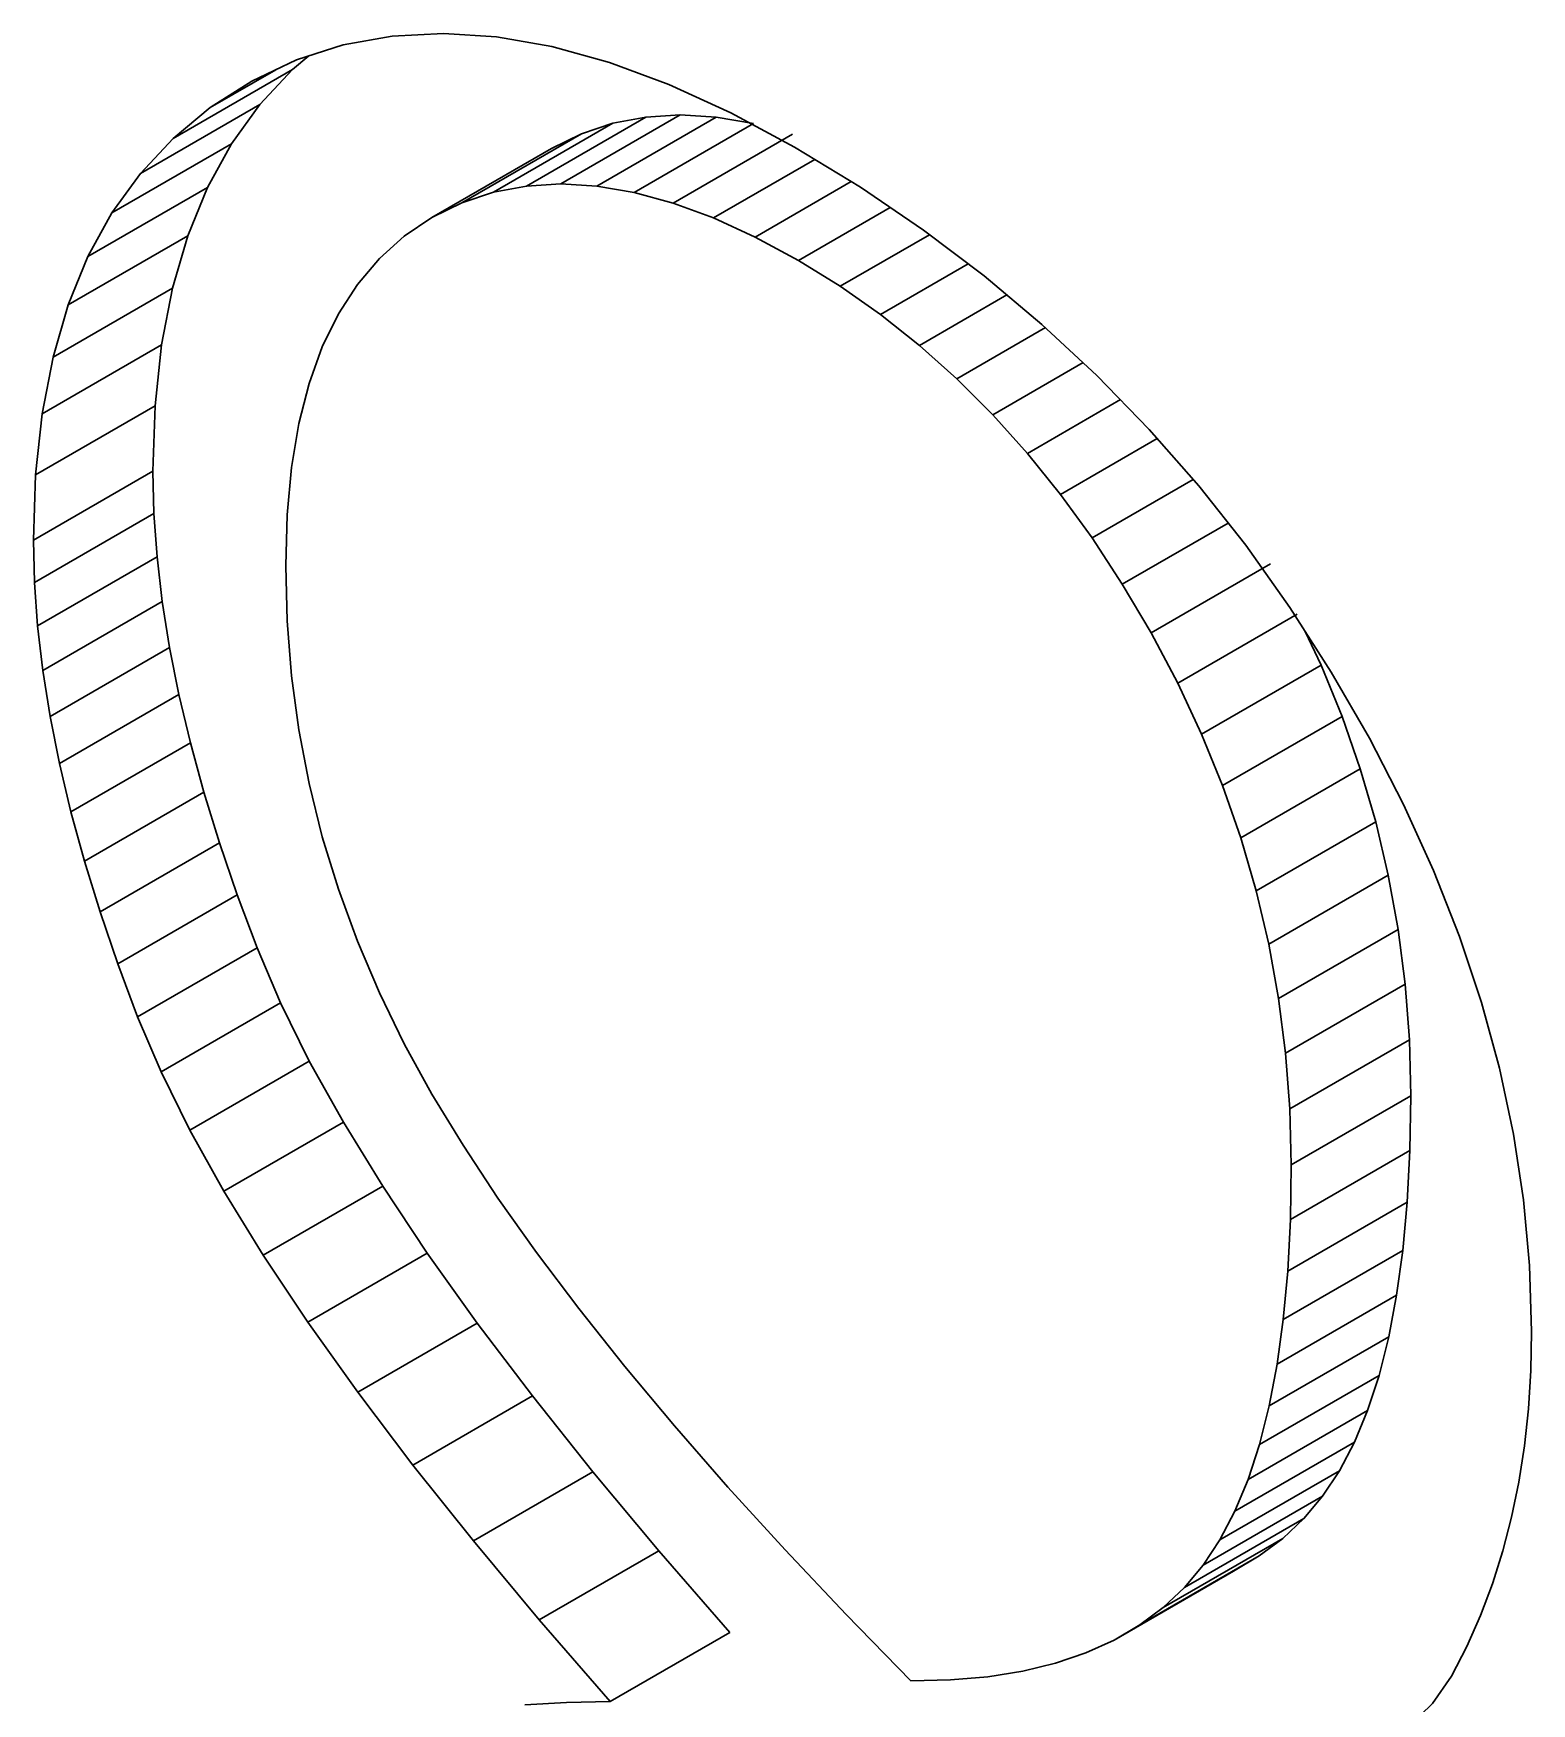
# Model space of a CAD drawing. Header units: millimetres. Extents: x -105 to 105, y -148 to 148.
# Drawn here: x 49.068 to 49.954, y -63.041 to -62.053 of the extents above; entities that cross this region are included whole.
import ezdxf

# ---------------------------------------------------------------- set-up
doc = ezdxf.new("R2010")
doc.units = ezdxf.units.MM
doc.layers.get('0').update_dxf_attribs({"lineweight": 18})

msp = doc.modelspace()

# ---------------------------------------------------------------- linework, layer by layer
at = {"color": 7, "lineweight": 30, "ltscale": 0.000736201}
msp.add_line((49.25094, -62.05994), (49.27992, -62.05469), dxfattribs=at)
at = {"color": 7, "lineweight": 30, "ltscale": 0.000757093}
msp.add_line((49.27992, -62.05469), (49.31016, -62.05312), dxfattribs=at)
at = {"color": 7, "lineweight": 30, "ltscale": 0.00078868}
msp.add_line((49.31016, -62.05312), (49.34164, -62.0552), dxfattribs=at)
at = {"color": 7, "lineweight": 30, "ltscale": 0.000831414}
msp.add_line((49.34164, -62.0552), (49.3744, -62.06092), dxfattribs=at)
at = {"color": 7, "lineweight": 30, "ltscale": 0.000727819}
msp.add_line((49.22322, -62.06882), (49.25094, -62.05994), dxfattribs=at)
at = {"color": 7, "lineweight": 30, "ltscale": 0.000881699}
msp.add_line((49.3744, -62.06092), (49.4084, -62.0703), dxfattribs=at)
at = {"color": 7, "lineweight": 30, "ltscale": 0.002041}
for p, q in [((49.15025, -62.11522), (49.22096, -62.07439)), ((49.13087, -62.13599), (49.20158, -62.09516)), ((49.35928, -62.14341), (49.42999, -62.10259)), ((49.37965, -62.14219), (49.45036, -62.10135)), ((49.4009, -62.14345), (49.47161, -62.10264)), ((49.32116, -62.15337), (49.39187, -62.11254)), ((49.33979, -62.14713), (49.4105, -62.10631)), ((49.42303, -62.14724), (49.49374, -62.10642)), ((49.44604, -62.15354), (49.51675, -62.11271)), ((49.11408, -62.15932), (49.18479, -62.11849)), ((49.30342, -62.1621), (49.37412, -62.12128)), ((49.09986, -62.1852), (49.17059, -62.14438)), ((49.08824, -62.21364), (49.15896, -62.17283)), ((49.0792, -62.24465), (49.14991, -62.20383)), ((49.07273, -62.27822), (49.14344, -62.23739)), ((49.06886, -62.31434), (49.13957, -62.2735)), ((49.06758, -62.35302), (49.13828, -62.31219)), ((49.06819, -62.37801), (49.1389, -62.33718)), ((49.07003, -62.40371), (49.14076, -62.36289)), ((49.72891, -62.40777), (49.79962, -62.36693)), ((49.07311, -62.43012), (49.14382, -62.38929)), ((49.74467, -62.43751), (49.81538, -62.39669)), ((49.07743, -62.45725), (49.14814, -62.41642)), ((49.75877, -62.46764), (49.82948, -62.42682)), ((49.08299, -62.48508), (49.1537, -62.44425)), ((49.7712, -62.49816), (49.84193, -62.45734)), ((49.08976, -62.51363), (49.16047, -62.4728)), ((49.78199, -62.52906), (49.8527, -62.48824)), ((49.09777, -62.54288), (49.16848, -62.50207)), ((49.79112, -62.56035), (49.86183, -62.51952)), ((49.10702, -62.57285), (49.17773, -62.53203)), ((49.79859, -62.59202), (49.8693, -62.5512)), ((49.11749, -62.60354), (49.1882, -62.56272)), ((49.12921, -62.63494), (49.19992, -62.59411)), ((49.80854, -62.6565), (49.87925, -62.61567)), ((49.14309, -62.66756), (49.2138, -62.62673)), ((49.81103, -62.68932), (49.88174, -62.64849)), ((49.16011, -62.70194), (49.23081, -62.66111)), ((49.18026, -62.73806), (49.25097, -62.69724)), ((49.81133, -62.75493), (49.88204, -62.71412)), ((49.20353, -62.77595), (49.27426, -62.73513)), ((49.80978, -62.78542), (49.88049, -62.74459)), ((49.22994, -62.81557), (49.30065, -62.77476)), ((49.80717, -62.81396), (49.87788, -62.77312)), ((49.80352, -62.84054), (49.87423, -62.79972)), ((49.25947, -62.85695), (49.33018, -62.81614)), ((49.79309, -62.88788), (49.86379, -62.84707)), ((49.29214, -62.90011), (49.36285, -62.85927)), ((49.78631, -62.90865), (49.85702, -62.86783)), ((49.77848, -62.92747), (49.84919, -62.88665)), ((49.32794, -62.94498), (49.39865, -62.90417)), ((49.76962, -62.94434), (49.84033, -62.90351)), ((49.75971, -62.95928), (49.83042, -62.91845)), ((49.74861, -62.97252), (49.81932, -62.93169)), ((49.73611, -62.98435), (49.80682, -62.94352)), ((49.36686, -62.99163), (49.43757, -62.9508)), ((49.72224, -62.99474), (49.79295, -62.95392)), ((49.707, -63.00373), (49.7777, -62.9629)), ((49.4089, -63.04001), (49.47961, -62.9992))]:
    msp.add_line(p, q, dxfattribs=at)
at = {"color": 7, "lineweight": 30, "ltscale": 0.001121}
msp.add_line((49.17222, -62.09702), (49.21107, -62.07459), dxfattribs=at)
at = {"color": 7, "lineweight": 30, "ltscale": 0.000732028}
msp.add_line((49.19676, -62.08137), (49.22322, -62.06882), dxfattribs=at)
at = {"color": 7, "lineweight": 30, "ltscale": 0.00071011}
for p, q in [((49.20158, -62.09516), (49.22096, -62.07439)), ((49.13087, -62.13599), (49.15025, -62.11522))]:
    msp.add_line(p, q, dxfattribs=at)
at = {"color": 7, "lineweight": 30, "ltscale": 0.000309661}
msp.add_line((49.22096, -62.07439), (49.23049, -62.06649), dxfattribs=at)
at = {"color": 7, "lineweight": 30, "ltscale": 0.000939844}
msp.add_line((49.4084, -62.0703), (49.44366, -62.08333), dxfattribs=at)
at = {"color": 7, "lineweight": 30, "ltscale": 0.000727632}
msp.add_line((49.17222, -62.09702), (49.19676, -62.08137), dxfattribs=at)
at = {"color": 7, "lineweight": 30, "ltscale": 0.001004}
msp.add_line((49.44366, -62.08333), (49.48017, -62.10003), dxfattribs=at)
at = {"color": 7, "lineweight": 30, "ltscale": 0.000713343}
msp.add_line((49.15025, -62.11522), (49.17222, -62.09702), dxfattribs=at)
at = {"color": 7, "lineweight": 30, "ltscale": 0.000718525}
for p, q in [((49.18479, -62.11849), (49.20158, -62.09516)), ((49.11408, -62.15932), (49.13087, -62.13599))]:
    msp.add_line(p, q, dxfattribs=at)
at = {"color": 7, "lineweight": 30, "ltscale": 0.00049595}
for p, q in [((49.42999, -62.10259), (49.4105, -62.10631)), ((49.35928, -62.14341), (49.33979, -62.14713))]:
    msp.add_line(p, q, dxfattribs=at)
at = {"color": 7, "lineweight": 30, "ltscale": 0.000510199}
msp.add_line((49.45036, -62.10135), (49.42999, -62.10259), dxfattribs=at)
at = {"color": 7, "lineweight": 30, "ltscale": 0.000532353}
msp.add_line((49.47161, -62.10264), (49.45036, -62.10135), dxfattribs=at)
at = {"color": 7, "lineweight": 30, "ltscale": 0.000561163}
for p, q in [((49.49374, -62.10642), (49.47161, -62.10264)), ((49.42303, -62.14724), (49.4009, -62.14345))]:
    msp.add_line(p, q, dxfattribs=at)
at = {"color": 7, "lineweight": 30, "ltscale": 0.001072}
msp.add_line((49.48017, -62.10003), (49.51794, -62.12037), dxfattribs=at)
at = {"color": 7, "lineweight": 30, "ltscale": 0.000494573}
msp.add_line((49.39187, -62.11254), (49.37412, -62.12128), dxfattribs=at)
at = {"color": 7, "lineweight": 30, "ltscale": 0.00049109}
msp.add_line((49.4105, -62.10631), (49.39187, -62.11254), dxfattribs=at)
at = {"color": 7, "lineweight": 30, "ltscale": 0.000738375}
msp.add_line((49.17059, -62.14438), (49.18479, -62.11849), dxfattribs=at)
at = {"color": 7, "lineweight": 30, "ltscale": 0.001143}
msp.add_line((49.51794, -62.12037), (49.55696, -62.14417), dxfattribs=at)
at = {"color": 7, "lineweight": 30, "ltscale": 0.001732}
msp.add_line((49.46992, -62.16233), (49.52993, -62.12768), dxfattribs=at)
at = {"color": 7, "lineweight": 30, "ltscale": 0.000510176}
msp.add_line((49.37965, -62.14219), (49.35928, -62.14341), dxfattribs=at)
at = {"color": 7, "lineweight": 30, "ltscale": 0.00053233}
msp.add_line((49.4009, -62.14345), (49.37965, -62.14219), dxfattribs=at)
at = {"color": 7, "lineweight": 30, "ltscale": 0.00164}
msp.add_line((49.49467, -62.17362), (49.55148, -62.14083), dxfattribs=at)
at = {"color": 7, "lineweight": 30, "ltscale": 0.00113}
msp.add_line((49.55696, -62.14417), (49.59435, -62.16958), dxfattribs=at)
at = {"color": 7, "lineweight": 30, "ltscale": 0.00076818}
for p, q in [((49.15896, -62.17283), (49.17059, -62.14438)), ((49.08824, -62.21364), (49.09986, -62.1852))]:
    msp.add_line(p, q, dxfattribs=at)
at = {"color": 7, "lineweight": 30, "ltscale": 0.000494405}
msp.add_line((49.32116, -62.15337), (49.30342, -62.1621), dxfattribs=at)
at = {"color": 7, "lineweight": 30, "ltscale": 0.000491211}
msp.add_line((49.33979, -62.14713), (49.32116, -62.15337), dxfattribs=at)
at = {"color": 7, "lineweight": 30, "ltscale": 0.00059644}
msp.add_line((49.44604, -62.15354), (49.42303, -62.14724), dxfattribs=at)
at = {"color": 7, "lineweight": 30, "ltscale": 0.000636152}
msp.add_line((49.46992, -62.16233), (49.44604, -62.15354), dxfattribs=at)
at = {"color": 7, "lineweight": 30, "ltscale": 0.000738224}
msp.add_line((49.09986, -62.1852), (49.11408, -62.15932), dxfattribs=at)
at = {"color": 7, "lineweight": 30, "ltscale": 0.000495258}
msp.add_line((49.30342, -62.1621), (49.28698, -62.17316), dxfattribs=at)
at = {"color": 7, "lineweight": 30, "ltscale": 0.000680096}
msp.add_line((49.49467, -62.17362), (49.46992, -62.16233), dxfattribs=at)
at = {"color": 7, "lineweight": 30, "ltscale": 0.001565}
msp.add_line((49.5203, -62.18743), (49.57453, -62.15612), dxfattribs=at)
at = {"color": 7, "lineweight": 30, "ltscale": 0.00080748}
msp.add_line((49.14991, -62.20383), (49.15896, -62.17283), dxfattribs=at)
at = {"color": 7, "lineweight": 30, "ltscale": 0.000493567}
msp.add_line((49.28698, -62.17316), (49.27227, -62.18633), dxfattribs=at)
at = {"color": 7, "lineweight": 30, "ltscale": 0.00072794}
msp.add_line((49.5203, -62.18743), (49.49467, -62.17362), dxfattribs=at)
at = {"color": 7, "lineweight": 30, "ltscale": 0.001524}
msp.add_line((49.54501, -62.20269), (49.59782, -62.1722), dxfattribs=at)
at = {"color": 7, "lineweight": 30, "ltscale": 0.001122}
msp.add_line((49.59435, -62.16958), (49.63015, -62.19662), dxfattribs=at)
at = {"color": 7, "lineweight": 30, "ltscale": 0.000501238}
msp.add_line((49.27227, -62.18633), (49.2593, -62.20162), dxfattribs=at)
at = {"color": 7, "lineweight": 30, "ltscale": 0.000725912}
msp.add_line((49.54501, -62.20269), (49.5203, -62.18743), dxfattribs=at)
at = {"color": 7, "lineweight": 30, "ltscale": 0.001498}
msp.add_line((49.56886, -62.21946), (49.62074, -62.1895), dxfattribs=at)
at = {"color": 7, "lineweight": 30, "ltscale": 0.000518481}
msp.add_line((49.2593, -62.20162), (49.24806, -62.21905), dxfattribs=at)
at = {"color": 7, "lineweight": 30, "ltscale": 0.000728874}
msp.add_line((49.56886, -62.21946), (49.54501, -62.20269), dxfattribs=at)
at = {"color": 7, "lineweight": 30, "ltscale": 0.001115}
msp.add_line((49.63015, -62.19662), (49.66433, -62.22526), dxfattribs=at)
at = {"color": 7, "lineweight": 30, "ltscale": 0.000854303}
msp.add_line((49.14344, -62.23739), (49.14991, -62.20383), dxfattribs=at)
at = {"color": 7, "lineweight": 30, "ltscale": 0.001493}
msp.add_line((49.59185, -62.23772), (49.64358, -62.20786), dxfattribs=at)
at = {"color": 7, "lineweight": 30, "ltscale": 0.000807373}
msp.add_line((49.0792, -62.24465), (49.08824, -62.21364), dxfattribs=at)
at = {"color": 7, "lineweight": 30, "ltscale": 0.000543213}
msp.add_line((49.24806, -62.21905), (49.23854, -62.23858), dxfattribs=at)
at = {"color": 7, "lineweight": 30, "ltscale": 0.000734154}
msp.add_line((49.59185, -62.23772), (49.56886, -62.21946), dxfattribs=at)
at = {"color": 7, "lineweight": 30, "ltscale": 0.001514}
msp.add_line((49.61399, -62.2575), (49.66644, -62.22721), dxfattribs=at)
at = {"color": 7, "lineweight": 30, "ltscale": 0.001111}
for p, q in [((49.66433, -62.22526), (49.69689, -62.25551)), ((49.69689, -62.25551), (49.72785, -62.28737))]:
    msp.add_line(p, q, dxfattribs=at)
at = {"color": 7, "lineweight": 30, "ltscale": 0.000908123}
for p, q in [((49.13957, -62.2735), (49.14344, -62.23739)), ((49.06886, -62.31434), (49.07273, -62.27822))]:
    msp.add_line(p, q, dxfattribs=at)
at = {"color": 7, "lineweight": 30, "ltscale": 0.000575205}
msp.add_line((49.23854, -62.23858), (49.23075, -62.26023), dxfattribs=at)
at = {"color": 7, "lineweight": 30, "ltscale": 0.000742154}
msp.add_line((49.61399, -62.2575), (49.59185, -62.23772), dxfattribs=at)
at = {"color": 7, "lineweight": 30, "ltscale": 0.000854677}
msp.add_line((49.07273, -62.27822), (49.0792, -62.24465), dxfattribs=at)
at = {"color": 7, "lineweight": 30, "ltscale": 0.001543}
msp.add_line((49.63528, -62.27877), (49.68873, -62.24792), dxfattribs=at)
at = {"color": 7, "lineweight": 30, "ltscale": 0.000613321}
msp.add_line((49.23075, -62.26023), (49.2247, -62.284), dxfattribs=at)
at = {"color": 7, "lineweight": 30, "ltscale": 0.000752304}
msp.add_line((49.63528, -62.27877), (49.61399, -62.2575), dxfattribs=at)
at = {"color": 7, "lineweight": 30, "ltscale": 0.001589}
msp.add_line((49.65571, -62.30157), (49.71075, -62.26978), dxfattribs=at)
at = {"color": 7, "lineweight": 30, "ltscale": 0.000967556}
for p, q in [((49.13828, -62.31219), (49.13957, -62.2735)), ((49.06758, -62.35302), (49.06886, -62.31434))]:
    msp.add_line(p, q, dxfattribs=at)
at = {"color": 7, "lineweight": 30, "ltscale": 0.000765316}
msp.add_line((49.65571, -62.30157), (49.63528, -62.27877), dxfattribs=at)
at = {"color": 7, "lineweight": 30, "ltscale": 0.000656733}
msp.add_line((49.2247, -62.284), (49.22036, -62.30991), dxfattribs=at)
at = {"color": 7, "lineweight": 30, "ltscale": 0.001113}
msp.add_line((49.72785, -62.28737), (49.7572, -62.32087), dxfattribs=at)
at = {"color": 7, "lineweight": 30, "ltscale": 0.000779968}
msp.add_line((49.67529, -62.32586), (49.65571, -62.30157), dxfattribs=at)
at = {"color": 7, "lineweight": 30, "ltscale": 0.001654}
msp.add_line((49.67529, -62.32586), (49.73258, -62.29278), dxfattribs=at)
at = {"color": 7, "lineweight": 30, "ltscale": 0.000625034}
for p, q in [((49.1389, -62.33718), (49.13828, -62.31219)), ((49.06819, -62.37801), (49.06758, -62.35302))]:
    msp.add_line(p, q, dxfattribs=at)
at = {"color": 7, "lineweight": 30, "ltscale": 0.000703374}
msp.add_line((49.22036, -62.30991), (49.21777, -62.33793), dxfattribs=at)
at = {"color": 7, "lineweight": 30, "ltscale": 0.001728}
msp.add_line((49.69401, -62.35164), (49.75389, -62.31708), dxfattribs=at)
at = {"color": 7, "lineweight": 30, "ltscale": 0.001119}
msp.add_line((49.7572, -62.32087), (49.78494, -62.35598), dxfattribs=at)
at = {"color": 7, "lineweight": 30, "ltscale": 0.000796681}
msp.add_line((49.69401, -62.35164), (49.67529, -62.32586), dxfattribs=at)
at = {"color": 7, "lineweight": 30, "ltscale": 0.000644459}
msp.add_line((49.14076, -62.36289), (49.1389, -62.33718), dxfattribs=at)
at = {"color": 7, "lineweight": 30, "ltscale": 0.000754098}
msp.add_line((49.21777, -62.33793), (49.2169, -62.36808), dxfattribs=at)
at = {"color": 7, "lineweight": 30, "ltscale": 0.000815966}
msp.add_line((49.71188, -62.37896), (49.69401, -62.35164), dxfattribs=at)
at = {"color": 7, "lineweight": 30, "ltscale": 0.001808}
msp.add_line((49.71188, -62.37896), (49.77452, -62.34279), dxfattribs=at)
at = {"color": 7, "lineweight": 30, "ltscale": 0.001126}
msp.add_line((49.78494, -62.35598), (49.81106, -62.39269), dxfattribs=at)
at = {"color": 7, "lineweight": 30, "ltscale": 0.000664382}
msp.add_line((49.14382, -62.38929), (49.14076, -62.36289), dxfattribs=at)
at = {"color": 7, "lineweight": 30, "ltscale": 0.000817397}
msp.add_line((49.2169, -62.36808), (49.21777, -62.40076), dxfattribs=at)
at = {"color": 7, "lineweight": 30, "ltscale": 0.000644051}
msp.add_line((49.07003, -62.40371), (49.06819, -62.37801), dxfattribs=at)
at = {"color": 7, "lineweight": 30, "ltscale": 0.000836628}
msp.add_line((49.72891, -62.40777), (49.71188, -62.37896), dxfattribs=at)
at = {"color": 7, "lineweight": 30, "ltscale": 0.000686791}
for p, q in [((49.14814, -62.41642), (49.14382, -62.38929)), ((49.07743, -62.45725), (49.07311, -62.43012))]:
    msp.add_line(p, q, dxfattribs=at)
at = {"color": 7, "lineweight": 30, "ltscale": 0.000811692}
msp.add_line((49.21777, -62.40076), (49.22036, -62.43313), dxfattribs=at)
at = {"color": 7, "lineweight": 30, "ltscale": 0.001137}
msp.add_line((49.81106, -62.39269), (49.83557, -62.43102), dxfattribs=at)
at = {"color": 7, "lineweight": 30, "ltscale": 0.000664805}
msp.add_line((49.07311, -62.43012), (49.07003, -62.40371), dxfattribs=at)
at = {"color": 7, "lineweight": 30, "ltscale": 0.000841458}
msp.add_line((49.74467, -62.43751), (49.72891, -62.40777), dxfattribs=at)
at = {"color": 7, "lineweight": 30, "ltscale": 0.000547975}
msp.add_line((49.82948, -62.42682), (49.82019, -62.40697), dxfattribs=at)
at = {"color": 7, "lineweight": 30, "ltscale": 0.000709521}
for p, q in [((49.1537, -62.44425), (49.14814, -62.41642)), ((49.08299, -62.48508), (49.07743, -62.45725))]:
    msp.add_line(p, q, dxfattribs=at)
at = {"color": 7, "lineweight": 30, "ltscale": 0.000823997}
msp.add_line((49.84193, -62.45734), (49.82948, -62.42682), dxfattribs=at)
at = {"color": 7, "lineweight": 30, "ltscale": 0.000808757}
msp.add_line((49.22036, -62.43313), (49.2247, -62.46519), dxfattribs=at)
at = {"color": 7, "lineweight": 30, "ltscale": 0.000831779}
msp.add_line((49.75877, -62.46764), (49.74467, -62.43751), dxfattribs=at)
at = {"color": 7, "lineweight": 30, "ltscale": 0.001129}
msp.add_line((49.83557, -62.43102), (49.85809, -62.47014), dxfattribs=at)
at = {"color": 7, "lineweight": 30, "ltscale": 0.000733551}
for p, q in [((49.16047, -62.4728), (49.1537, -62.44425)), ((49.08976, -62.51363), (49.08299, -62.48508))]:
    msp.add_line(p, q, dxfattribs=at)
at = {"color": 7, "lineweight": 30, "ltscale": 0.000818078}
msp.add_line((49.8527, -62.48824), (49.84193, -62.45734), dxfattribs=at)
at = {"color": 7, "lineweight": 30, "ltscale": 0.000808155}
msp.add_line((49.2247, -62.46519), (49.23075, -62.49694), dxfattribs=at)
at = {"color": 7, "lineweight": 30, "ltscale": 0.000823853}
msp.add_line((49.7712, -62.49816), (49.75877, -62.46764), dxfattribs=at)
at = {"color": 7, "lineweight": 30, "ltscale": 0.0011}
msp.add_line((49.85809, -62.47014), (49.87823, -62.50925), dxfattribs=at)
at = {"color": 7, "lineweight": 30, "ltscale": 0.000758573}
msp.add_line((49.16848, -62.50207), (49.16047, -62.4728), dxfattribs=at)
at = {"color": 7, "lineweight": 30, "ltscale": 0.000814606}
msp.add_line((49.86183, -62.51952), (49.8527, -62.48824), dxfattribs=at)
at = {"color": 7, "lineweight": 30, "ltscale": 0.000809182}
msp.add_line((49.23075, -62.49694), (49.23854, -62.52836), dxfattribs=at)
at = {"color": 7, "lineweight": 30, "ltscale": 0.000818204}
msp.add_line((49.78199, -62.52906), (49.7712, -62.49816), dxfattribs=at)
at = {"color": 7, "lineweight": 30, "ltscale": 0.00078406}
for p, q in [((49.17773, -62.53203), (49.16848, -62.50207)), ((49.10702, -62.57285), (49.09777, -62.54288))]:
    msp.add_line(p, q, dxfattribs=at)
at = {"color": 7, "lineweight": 30, "ltscale": 0.001073}
msp.add_line((49.87823, -62.50925), (49.89601, -62.54831), dxfattribs=at)
at = {"color": 7, "lineweight": 30, "ltscale": 0.000758205}
msp.add_line((49.09777, -62.54288), (49.08976, -62.51363), dxfattribs=at)
at = {"color": 7, "lineweight": 30, "ltscale": 0.000813692}
msp.add_line((49.8693, -62.5512), (49.86183, -62.51952), dxfattribs=at)
at = {"color": 7, "lineweight": 30, "ltscale": 0.000813425}
msp.add_line((49.23854, -62.52836), (49.24806, -62.55947), dxfattribs=at)
at = {"color": 7, "lineweight": 30, "ltscale": 0.000814972}
msp.add_line((49.79112, -62.56035), (49.78199, -62.52906), dxfattribs=at)
at = {"color": 7, "lineweight": 30, "ltscale": 0.000810542}
for p, q in [((49.1882, -62.56272), (49.17773, -62.53203)), ((49.11749, -62.60354), (49.10702, -62.57285))]:
    msp.add_line(p, q, dxfattribs=at)
at = {"color": 7, "lineweight": 30, "ltscale": 0.001049}
msp.add_line((49.89601, -62.54831), (49.91142, -62.58736), dxfattribs=at)
at = {"color": 7, "lineweight": 30, "ltscale": 0.000814164}
msp.add_line((49.87512, -62.58324), (49.8693, -62.5512), dxfattribs=at)
at = {"color": 7, "lineweight": 30, "ltscale": 0.000837591}
msp.add_line((49.19992, -62.59411), (49.1882, -62.56272), dxfattribs=at)
at = {"color": 7, "lineweight": 30, "ltscale": 0.000819896}
msp.add_line((49.24806, -62.55947), (49.2593, -62.59028), dxfattribs=at)
at = {"color": 7, "lineweight": 30, "ltscale": 0.00081332}
msp.add_line((49.79859, -62.59202), (49.79112, -62.56035), dxfattribs=at)
at = {"color": 7, "lineweight": 30, "ltscale": 0.002042}
for p, q in [((49.80439, -62.62407), (49.87512, -62.58324)), ((49.81185, -62.72252), (49.88258, -62.68169)), ((49.79882, -62.86519), (49.86955, -62.82436))]:
    msp.add_line(p, q, dxfattribs=at)
at = {"color": 7, "lineweight": 30, "ltscale": 0.000817188}
msp.add_line((49.87925, -62.61567), (49.87512, -62.58324), dxfattribs=at)
at = {"color": 7, "lineweight": 30, "ltscale": 0.001028}
msp.add_line((49.91142, -62.58736), (49.92445, -62.62638), dxfattribs=at)
at = {"color": 7, "lineweight": 30, "ltscale": 0.000886385}
for p, q in [((49.2138, -62.62673), (49.19992, -62.59411)), ((49.14309, -62.66756), (49.12921, -62.63494))]:
    msp.add_line(p, q, dxfattribs=at)
at = {"color": 7, "lineweight": 30, "ltscale": 0.000827931}
msp.add_line((49.2593, -62.59028), (49.27227, -62.62075), dxfattribs=at)
at = {"color": 7, "lineweight": 30, "ltscale": 0.000814471}
msp.add_line((49.80439, -62.62407), (49.79859, -62.59202), dxfattribs=at)
at = {"color": 7, "lineweight": 30, "ltscale": 0.000837948}
msp.add_line((49.12921, -62.63494), (49.11749, -62.60354), dxfattribs=at)
at = {"color": 7, "lineweight": 30, "ltscale": 0.000822894}
for p, q in [((49.88174, -62.64849), (49.87925, -62.61567)), ((49.81103, -62.68932), (49.80854, -62.6565))]:
    msp.add_line(p, q, dxfattribs=at)
at = {"color": 7, "lineweight": 30, "ltscale": 0.000958942}
for p, q in [((49.23081, -62.66111), (49.2138, -62.62673)), ((49.16011, -62.70194), (49.14309, -62.66756))]:
    msp.add_line(p, q, dxfattribs=at)
at = {"color": 7, "lineweight": 30, "ltscale": 0.000839045}
msp.add_line((49.27227, -62.62075), (49.28698, -62.65092), dxfattribs=at)
at = {"color": 7, "lineweight": 30, "ltscale": 0.000817237}
msp.add_line((49.80854, -62.6565), (49.80439, -62.62407), dxfattribs=at)
at = {"color": 7, "lineweight": 30, "ltscale": 0.001011}
msp.add_line((49.92445, -62.62638), (49.93513, -62.66537), dxfattribs=at)
at = {"color": 7, "lineweight": 30, "ltscale": 0.00085212}
msp.add_line((49.28698, -62.65092), (49.30342, -62.68078), dxfattribs=at)
at = {"color": 7, "lineweight": 30, "ltscale": 0.000830343}
msp.add_line((49.88258, -62.68169), (49.88174, -62.64849), dxfattribs=at)
at = {"color": 7, "lineweight": 30, "ltscale": 0.001034}
for p, q in [((49.25097, -62.69724), (49.23081, -62.66111)), ((49.18026, -62.73806), (49.16011, -62.70194))]:
    msp.add_line(p, q, dxfattribs=at)
at = {"color": 7, "lineweight": 30, "ltscale": 0.00099605}
msp.add_line((49.93513, -62.66537), (49.94341, -62.70434), dxfattribs=at)
at = {"color": 7, "lineweight": 30, "ltscale": 0.00088426}
msp.add_line((49.30342, -62.68078), (49.32183, -62.71097), dxfattribs=at)
at = {"color": 7, "lineweight": 30, "ltscale": 0.000810733}
msp.add_line((49.88204, -62.71412), (49.88258, -62.68169), dxfattribs=at)
at = {"color": 7, "lineweight": 30, "ltscale": 0.001112}
for p, q in [((49.27426, -62.73513), (49.25097, -62.69724)), ((49.20353, -62.77595), (49.18026, -62.73806))]:
    msp.add_line(p, q, dxfattribs=at)
at = {"color": 7, "lineweight": 30, "ltscale": 0.000830334}
msp.add_line((49.81185, -62.72252), (49.81103, -62.68932), dxfattribs=at)
at = {"color": 7, "lineweight": 30, "ltscale": 0.000984321}
msp.add_line((49.94341, -62.70434), (49.94934, -62.74326), dxfattribs=at)
at = {"color": 7, "lineweight": 30, "ltscale": 0.000934758}
msp.add_line((49.32183, -62.71097), (49.34243, -62.74218), dxfattribs=at)
at = {"color": 7, "lineweight": 30, "ltscale": 0.000762788}
msp.add_line((49.88049, -62.74459), (49.88204, -62.71412), dxfattribs=at)
at = {"color": 7, "lineweight": 30, "ltscale": 0.000810346}
msp.add_line((49.81133, -62.75493), (49.81185, -62.72252), dxfattribs=at)
at = {"color": 7, "lineweight": 30, "ltscale": 0.00119}
msp.add_line((49.30065, -62.77476), (49.27426, -62.73513), dxfattribs=at)
at = {"color": 7, "lineweight": 30, "ltscale": 0.00098637}
msp.add_line((49.34243, -62.74218), (49.36526, -62.77436), dxfattribs=at)
at = {"color": 7, "lineweight": 30, "ltscale": 0.000716325}
for p, q in [((49.87788, -62.77312), (49.88049, -62.74459)), ((49.80717, -62.81396), (49.80978, -62.78542))]:
    msp.add_line(p, q, dxfattribs=at)
at = {"color": 7, "lineweight": 30, "ltscale": 0.000976835}
msp.add_line((49.94934, -62.74326), (49.95291, -62.78217), dxfattribs=at)
at = {"color": 7, "lineweight": 30, "ltscale": 0.000763169}
msp.add_line((49.80978, -62.78542), (49.81133, -62.75493), dxfattribs=at)
at = {"color": 7, "lineweight": 30, "ltscale": 0.001191}
msp.add_line((49.22994, -62.81557), (49.20353, -62.77595), dxfattribs=at)
at = {"color": 7, "lineweight": 30, "ltscale": 0.001271}
for p, q in [((49.33018, -62.81614), (49.30065, -62.77476)), ((49.25947, -62.85695), (49.22994, -62.81557))]:
    msp.add_line(p, q, dxfattribs=at)
at = {"color": 7, "lineweight": 30, "ltscale": 0.001039}
msp.add_line((49.36526, -62.77436), (49.39027, -62.80756), dxfattribs=at)
at = {"color": 7, "lineweight": 30, "ltscale": 0.000671123}
msp.add_line((49.87423, -62.79972), (49.87788, -62.77312), dxfattribs=at)
at = {"color": 7, "lineweight": 30, "ltscale": 0.000972429}
msp.add_line((49.95291, -62.78217), (49.95408, -62.82105), dxfattribs=at)
at = {"color": 7, "lineweight": 30, "ltscale": 0.000627106}
msp.add_line((49.86955, -62.82436), (49.87423, -62.79972), dxfattribs=at)
at = {"color": 7, "lineweight": 30, "ltscale": 0.001353}
for p, q in [((49.36285, -62.85927), (49.33018, -62.81614)), ((49.29214, -62.90011), (49.25947, -62.85695))]:
    msp.add_line(p, q, dxfattribs=at)
at = {"color": 7, "lineweight": 30, "ltscale": 0.001093}
msp.add_line((49.39027, -62.80756), (49.41749, -62.84176), dxfattribs=at)
at = {"color": 7, "lineweight": 30, "ltscale": 0.000670745}
msp.add_line((49.80352, -62.84054), (49.80717, -62.81396), dxfattribs=at)
at = {"color": 7, "lineweight": 30, "ltscale": 0.000585562}
msp.add_line((49.86379, -62.84707), (49.86955, -62.82436), dxfattribs=at)
at = {"color": 7, "lineweight": 30, "ltscale": 0.000580717}
msp.add_line((49.95408, -62.82105), (49.95361, -62.84427), dxfattribs=at)
at = {"color": 7, "lineweight": 30, "ltscale": 0.001147}
msp.add_line((49.41749, -62.84176), (49.44692, -62.87694), dxfattribs=at)
at = {"color": 7, "lineweight": 30, "ltscale": 0.000627552}
msp.add_line((49.79882, -62.86519), (49.80352, -62.84054), dxfattribs=at)
at = {"color": 7, "lineweight": 30, "ltscale": 0.000566069}
msp.add_line((49.95361, -62.84427), (49.95219, -62.86687), dxfattribs=at)
at = {"color": 7, "lineweight": 30, "ltscale": 0.000546109}
for p, q in [((49.85702, -62.86783), (49.86379, -62.84707)), ((49.78631, -62.90865), (49.79309, -62.88788))]:
    msp.add_line(p, q, dxfattribs=at)
at = {"color": 7, "lineweight": 30, "ltscale": 0.001435}
for p, q in [((49.39865, -62.90417), (49.36285, -62.85927)), ((49.32794, -62.94498), (49.29214, -62.90011))]:
    msp.add_line(p, q, dxfattribs=at)
at = {"color": 7, "lineweight": 30, "ltscale": 0.000585099}
msp.add_line((49.79309, -62.88788), (49.79882, -62.86519), dxfattribs=at)
at = {"color": 7, "lineweight": 30, "ltscale": 0.000509438}
for p, q in [((49.84919, -62.88665), (49.85702, -62.86783)), ((49.77848, -62.92747), (49.78631, -62.90865))]:
    msp.add_line(p, q, dxfattribs=at)
at = {"color": 7, "lineweight": 30, "ltscale": 0.000552489}
msp.add_line((49.95219, -62.86687), (49.94982, -62.88885), dxfattribs=at)
at = {"color": 7, "lineweight": 30, "ltscale": 0.001202}
msp.add_line((49.44692, -62.87694), (49.47856, -62.91314), dxfattribs=at)
at = {"color": 7, "lineweight": 30, "ltscale": 0.00047624}
msp.add_line((49.84033, -62.90351), (49.84919, -62.88665), dxfattribs=at)
at = {"color": 7, "lineweight": 30, "ltscale": 0.00053974}
msp.add_line((49.94982, -62.88885), (49.9465, -62.91018), dxfattribs=at)
at = {"color": 7, "lineweight": 30, "ltscale": 0.001519}
for p, q in [((49.43757, -62.9508), (49.39865, -62.90417)), ((49.36686, -62.99163), (49.32794, -62.94498))]:
    msp.add_line(p, q, dxfattribs=at)
at = {"color": 7, "lineweight": 30, "ltscale": 0.000448067}
for p, q in [((49.83042, -62.91845), (49.84033, -62.90351)), ((49.75971, -62.95928), (49.76962, -62.94434))]:
    msp.add_line(p, q, dxfattribs=at)
at = {"color": 7, "lineweight": 30, "ltscale": 0.001257}
msp.add_line((49.47856, -62.91314), (49.5124, -62.95032), dxfattribs=at)
at = {"color": 7, "lineweight": 30, "ltscale": 0.000528482}
msp.add_line((49.9465, -62.91018), (49.94224, -62.93088), dxfattribs=at)
at = {"color": 7, "lineweight": 30, "ltscale": 0.000432158}
for p, q in [((49.81932, -62.93169), (49.83042, -62.91845)), ((49.74861, -62.97252), (49.75971, -62.95928))]:
    msp.add_line(p, q, dxfattribs=at)
at = {"color": 7, "lineweight": 30, "ltscale": 0.000476577}
msp.add_line((49.76962, -62.94434), (49.77848, -62.92747), dxfattribs=at)
at = {"color": 7, "lineweight": 30, "ltscale": 0.000430129}
for p, q in [((49.80682, -62.94352), (49.81932, -62.93169)), ((49.73611, -62.98435), (49.74861, -62.97252))]:
    msp.add_line(p, q, dxfattribs=at)
at = {"color": 7, "lineweight": 30, "ltscale": 0.00051832}
msp.add_line((49.94224, -62.93088), (49.93702, -62.95095), dxfattribs=at)
at = {"color": 7, "lineweight": 30, "ltscale": 0.000433502}
msp.add_line((49.79295, -62.95392), (49.80682, -62.94352), dxfattribs=at)
at = {"color": 7, "lineweight": 30, "ltscale": 0.001603}
msp.add_line((49.47961, -62.9992), (49.43757, -62.9508), dxfattribs=at)
at = {"color": 7, "lineweight": 30, "ltscale": 0.001313}
msp.add_line((49.5124, -62.95032), (49.54843, -62.98852), dxfattribs=at)
at = {"color": 7, "lineweight": 30, "ltscale": 0.0004422}
msp.add_line((49.7777, -62.9629), (49.79295, -62.95392), dxfattribs=at)
at = {"color": 7, "lineweight": 30, "ltscale": 0.000510206}
msp.add_line((49.93702, -62.95095), (49.93086, -62.9704), dxfattribs=at)
at = {"color": 7, "lineweight": 30, "ltscale": 0.000502824}
msp.add_line((49.93086, -62.9704), (49.92375, -62.98922), dxfattribs=at)
at = {"color": 7, "lineweight": 30, "ltscale": 0.001602}
msp.add_line((49.4089, -63.04001), (49.36686, -62.99163), dxfattribs=at)
at = {"color": 7, "lineweight": 30, "ltscale": 0.001369}
msp.add_line((49.54843, -62.98852), (49.58668, -63.0277), dxfattribs=at)
at = {"color": 7, "lineweight": 30, "ltscale": 0.000433273}
msp.add_line((49.72224, -62.99474), (49.73611, -62.98435), dxfattribs=at)
at = {"color": 7, "lineweight": 30, "ltscale": 0.000497324}
msp.add_line((49.92375, -62.98922), (49.91569, -63.00741), dxfattribs=at)
at = {"color": 7, "lineweight": 30, "ltscale": 0.000456322}
msp.add_line((49.69038, -63.01128), (49.707, -63.00373), dxfattribs=at)
at = {"color": 7, "lineweight": 30, "ltscale": 0.000442393}
msp.add_line((49.707, -63.00373), (49.72224, -62.99474), dxfattribs=at)
at = {"color": 7, "lineweight": 30, "ltscale": 0.000475178}
msp.add_line((49.67239, -63.01742), (49.69038, -63.01128), dxfattribs=at)
at = {"color": 7, "lineweight": 30, "ltscale": 0.00049357}
msp.add_line((49.91569, -63.00741), (49.90667, -63.02497), dxfattribs=at)
at = {"color": 7, "lineweight": 30, "ltscale": 0.000524865}
msp.add_line((49.63229, -63.0254), (49.65302, -63.02212), dxfattribs=at)
at = {"color": 7, "lineweight": 30, "ltscale": 0.000498139}
msp.add_line((49.65302, -63.02212), (49.67239, -63.01742), dxfattribs=at)
at = {"color": 7, "lineweight": 30, "ltscale": 0.000587186}
msp.add_line((49.58668, -63.0277), (49.61016, -63.02726), dxfattribs=at)
at = {"color": 7, "lineweight": 30, "ltscale": 0.000555085}
msp.add_line((49.61016, -63.02726), (49.63229, -63.0254), dxfattribs=at)
at = {"color": 7, "lineweight": 30, "ltscale": 0.000491187}
msp.add_line((49.90667, -63.02497), (49.89552, -63.04114), dxfattribs=at)
at = {"color": 7, "lineweight": 30, "ltscale": 0.000618684}
msp.add_line((49.35827, -63.04198), (49.38297, -63.04052), dxfattribs=at)
at = {"color": 7, "lineweight": 30, "ltscale": 0.000648239}
msp.add_line((49.38297, -63.04052), (49.4089, -63.04001), dxfattribs=at)
at = {"color": 7, "lineweight": 30, "ltscale": 0.000505027}
msp.add_line((49.89552, -63.04114), (49.88099, -63.05518), dxfattribs=at)

doc.saveas('drawing.dxf')
